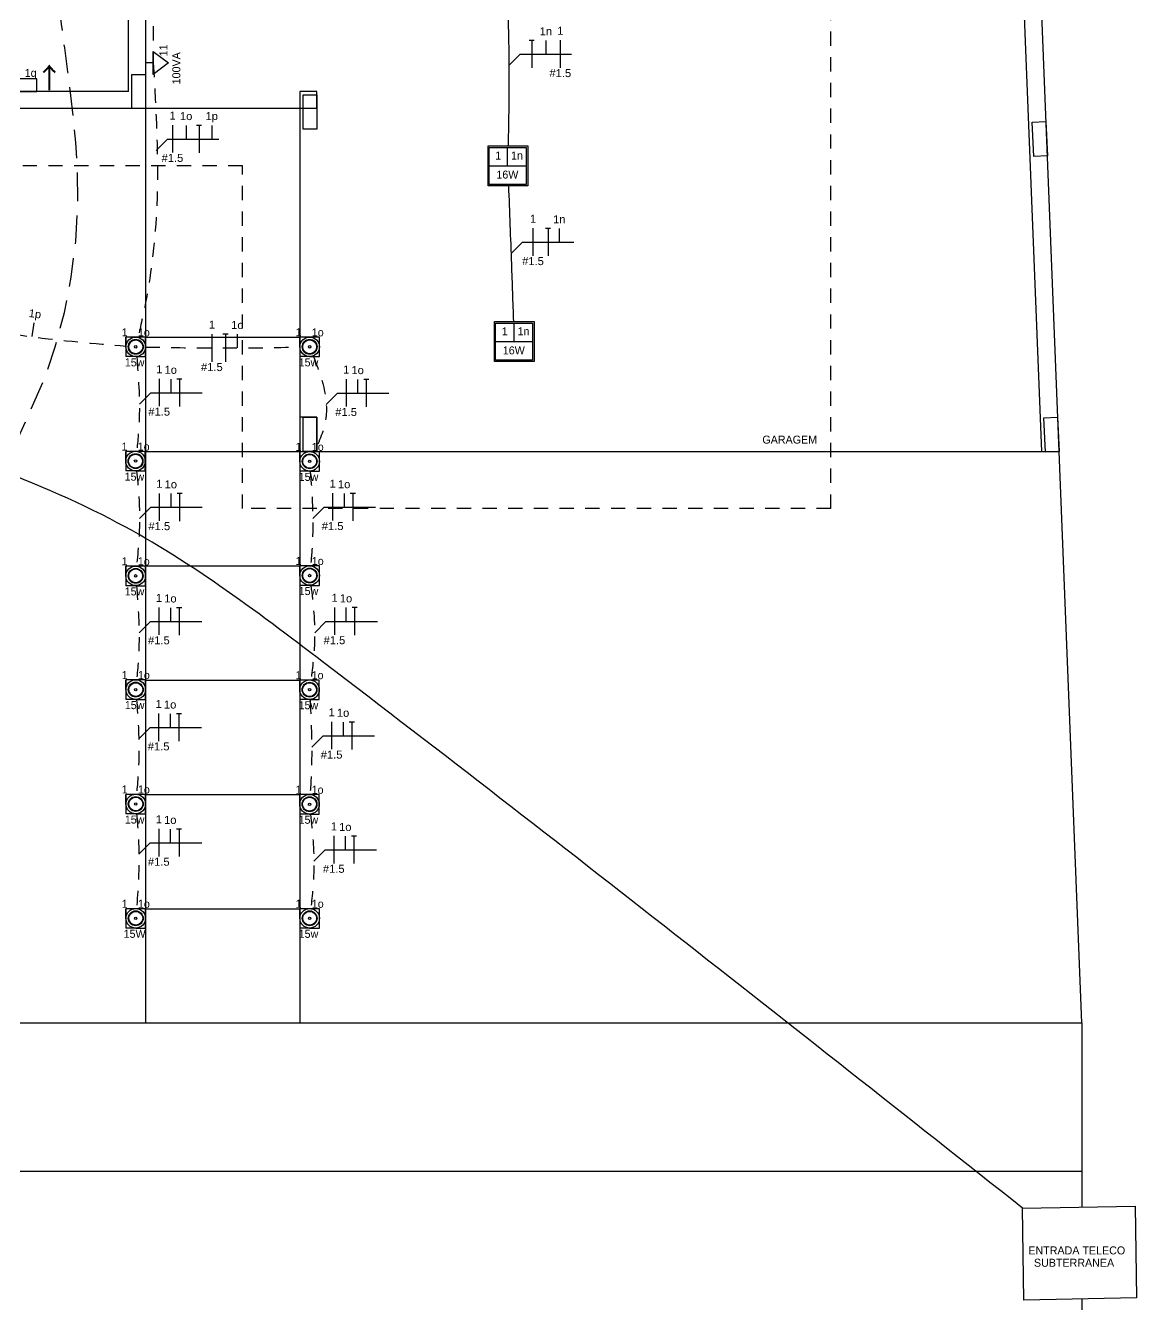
# Model space of a CAD drawing. Header units: metres. Extents: x 134.3 to 218.4, y -41.5 to 17.9.
# Drawn here: x 146.23 to 155.96, y -29.48 to -18.29 of the extents above; entities that cross this region are included whole.
import ezdxf
from ezdxf.enums import TextEntityAlignment as Align

# ---------------------------------------------------------------- set-up
doc = ezdxf.new("R2010")
doc.units = ezdxf.units.M
doc.header["$MEASUREMENT"] = 0
for name, pattern in [('DASHED2', [0.375, 0.25, -0.125]), ('HIDDEN', [9.525, 6.35, -3.175]), ('HIDDEN2', [0.1875, 0.125, -0.0625])]:
    doc.linetypes.add(name, pattern=pattern)
for name, color, linetype in [('A-ALVENARIA', 252, 'Continuous'), ('A-projeção', 253, 'HIDDEN'), ('A-TEXTO', 7, 'Continuous'), ('DIAGRAMA UNIFILAR', 6, 'Continuous'), ('ELETRICA', 2, 'Continuous'), ('ELETRODUTO', 4, 'Continuous')]:
    doc.layers.add(name, color=color, linetype=linetype)
doc.styles.add('T1', font='arial.ttf')

# ---------------------------------------------------------------- blocks, each defined once
blk = doc.blocks.new('P12X30V')
at = {"layer": 'A-ALVENARIA'}
for p, q in [((-0.06, 0.15), (0.06, 0.15)), ((-0.06, -0.15), (-0.06, 0.15)), ((0.06, 0.15), (0.06, -0.15)), ((0.06, -0.15), (-0.06, -0.15))]:
    blk.add_line(p, q, dxfattribs=at)
blk = doc.blocks.new('ARANDELA ITAIM DIRETA')
at = {"layer": 'ELETRICA'}
for p, q in [((0.2, 0.11), (-0.2, 0.11)), ((-0.2, 0.11), (-0.2, 0)), ((-0.2, 0), (0.2, 0)), ((0.2, 0), (0.2, 0.11))]:
    blk.add_line(p, q, dxfattribs=at)
blk.add_attdef('RETORNO', text='', height=0.07).set_placement((0.197, 0.128), align=Align.RIGHT)
blk.add_attdef('CIRCUITO', (-0.199, 0.128), '', height=0.07)
blk.add_attdef('POTENCIA', text='', height=0.07).set_placement((-0.006, -0.081), align=Align.CENTER)
blk = doc.blocks.new('SPOT BALIZADOR')
at = {"layer": 'ELETRICA'}
for p, q in [((0.085, 0.17), (-0.086, 0.17)), ((-0.086, 0.086), (-0.086, 0.17)), ((-0.086, 0.17), (-0.086, 0)), ((0.085, 0), (0.085, 0.17)), ((0.01, 0), (-0.086, 0)), ((0, 0), (0.085, 0))]:
    blk.add_line(p, q, dxfattribs=at)
for radius in [0.0857, 0.0651, 0.0605, 0.0106]:
    blk.add_circle((0, 0.086), radius, dxfattribs=at)
blk.add_attdef('RETORNO', text='', height=0.07).set_placement((0.123, 0.178), align=Align.RIGHT)
blk.add_attdef('CIRCUITO', (-0.123, 0.178), '', height=0.07)
blk.add_attdef('POTENCIA', text='', height=0.07).set_placement((-0.01, -0.085), align=Align.CENTER)
blk = doc.blocks.new('MINOTAURO PE')
at = {"layer": 'ELETRICA'}
for p, q in [((-0.171, -0.173), (-0.171, 0.176)), ((-0.171, 0.176), (0.176, 0.176)), ((-0.162, -0.162), (-0.162, 0.162)), ((-0.162, 0.162), (0.162, 0.162)), ((0, 0), (0, 0.162)), ((0.162, 0.162), (0.162, 0.002)), ((0.176, 0.176), (0.176, -0.173)), ((-0.162, 0), (0.162, 0)), ((0.162, 0.002), (0.162, -0.162)), ((0.176, -0.173), (-0.171, -0.173)), ((0.162, -0.162), (-0.162, -0.162))]:
    blk.add_line(p, q, dxfattribs=at)
for p in [(-0.081, 0.056), (-0.002, -0.112)]:
    blk.add_attdef('POTENCIA', text='', height=0.07).set_placement(p, align=Align.CENTER)
blk.add_attdef('RETORNO', text='', height=0.07).set_placement((0.083, 0.091), align=Align.MIDDLE)
blk = doc.blocks.new('TOMADA BAIXA')
at = {"layer": 'ELETRICA', "color": 3}
for p, q in [((-0.1, 0.068), (0, 0.202)), ((0, 0.202), (0.1, 0.068)), ((0.1, 0.068), (-0.1, 0.068)), ((0, 0.068), (0, 0))]:
    blk.add_line(p, q, dxfattribs=at)
at = {"color": 3}
blk.add_attdef('POTENCIA', text='', height=0.07, dxfattribs=at).set_placement((0.047, 0.234), align=Align.CENTER)
blk.add_attdef('CIRCUITO', text='', height=0.07, dxfattribs=at).set_placement((-0.084, 0.111), align=Align.RIGHT)
blk = doc.blocks.new('APOIO UNIFILAR')
at = {"layer": 'DIAGRAMA UNIFILAR'}
for p, q in [((0, 0), (0.099, 0.099)), ((0.099, 0.099), (0.549, 0.099))]:
    blk.add_line(p, q, dxfattribs=at)
blk = doc.blocks.new('CONDUTOR TERRA')
at = {"layer": 'DIAGRAMA UNIFILAR'}
for p, q in [((0.0225, 0.12), (-0.0225, 0.12)), ((0, 0.12), (0, 0)), ((0, 0), (0, -0.12))]:
    blk.add_line(p, q, dxfattribs=at)
blk = doc.blocks.new('RETORNO LAMPADA')
at = {"layer": 'DIAGRAMA UNIFILAR'}
blk.add_line((0, 0.12), (0, 0), dxfattribs=at)
at = {"layer": 'DIAGRAMA UNIFILAR', "style": 'T1'}
blk.add_attdef('RETORNO', text='', height=0.07, dxfattribs=at).set_placement((0, 0.166), align=Align.CENTER)
blk = doc.blocks.new('FASE CIRCUITO')
blk.add_line((-0.001, 0.122), (-0.001, -0.118))
at = {"style": 'T1'}
blk.add_attdef('SEÇÃO', text='', height=0.07, dxfattribs=at).set_placement((-0.001, -0.2), align=Align.CENTER)
at = {"layer": 'DIAGRAMA UNIFILAR', "style": 'T1'}
blk.add_attdef('CIRCUITO', text='', height=0.07, dxfattribs=at).set_placement((0, 0.171), align=Align.CENTER)

msp = doc.modelspace()

# ---------------------------------------------------------------- linework, layer by layer
at = {"layer": 'A-ALVENARIA'}
for p, q in [((155.279, -22.015, 0.284), (154.286, 2.961, 0.284)), ((147.132, -18.865, 0.284), (147.132, -15.465, 0.284)), ((147.282, -16.665, 0.284), (147.282, -27.015, 0.284)), ((147.282, -16.665, 0.284), (147.282, -27.015, 0.284)), ((147.132, -18.865, 0.284), (145.132, -18.865, 0.284)), ((148.632, -18.865, 0.284), (148.632, -27.015, 0.284)), ((148.782, -18.865, 0.284), (148.632, -18.865, 0.284)), ((148.632, -18.865, 0.284), (148.632, -27.015, 0.284)), ((148.782, -19.015, 0.284), (148.782, -18.865, 0.284)), ((148.782, -19.015, 0.284), (145.132, -19.015, 0.284)), ((147.282, -21.015, 0.284), (148.632, -21.015, 0.284)), ((148.782, -21.715, 0.284), (148.632, -21.715, 0.284)), ((148.782, -22.015, 0.284), (148.782, -21.715, 0.284)), ((147.282, -22.015, 0.284), (155.279, -22.015, 0.284)), ((147.282, -22.015, 0.284), (155.279, -22.015, 0.284)), ((155.478, -27.015, 0.284), (155.279, -22.015, 0.284)), ((155.478, -27.015, 0.284), (155.279, -22.015, 0.284)), ((147.282, -23.015, 0.284), (148.632, -23.015, 0.284)), ((147.282, -23.015, 0.284), (148.632, -23.015, 0.284)), ((147.282, -24.015, 0.284), (148.632, -24.015, 0.284)), ((147.282, -24.015, 0.284), (148.632, -24.015, 0.284)), ((147.282, -25.015, 0.284), (148.632, -25.015, 0.284)), ((147.282, -25.015, 0.284), (148.632, -25.015, 0.284)), ((147.282, -26.015, 0.284), (148.632, -26.015, 0.284)), ((147.282, -26.015, 0.284), (148.632, -26.015, 0.284)), ((138.491, -27.015, 0.284), (155.478, -27.015, 0.284)), ((138.491, -27.015, 0.284), (155.478, -27.015, 0.284))]:
    msp.add_line(p, q, dxfattribs=at)
at = {"layer": 'A-ALVENARIA', "linetype": 'HIDDEN2'}
msp.add_line((147.282, -27.015, 0.284), (148.782, -27.015, 0.284), dxfattribs=at)
msp.add_line((147.282, -27.015, 0.284), (148.782, -27.015, 0.284), dxfattribs=at)
at = {"layer": 'A-ALVENARIA', "elevation": 0.284}
msp.add_lwpolyline([(155.129, -22.015), (154.916, -16.665)], dxfattribs=at)
msp.add_lwpolyline([(155.129, -22.015), (154.916, -16.665)], dxfattribs=at)
at = {"layer": 'A-ALVENARIA'}
msp.add_lwpolyline([(154.97, -29.44), (154.959, -28.635), (155.945, -28.617), (155.956, -29.421)], close=True, dxfattribs=at)
msp.add_lwpolyline([(154.97, -29.44), (154.959, -28.635), (155.945, -28.617), (155.956, -29.421)], close=True, dxfattribs=at)
at = {"layer": 'A-projeção', "linetype": 'HIDDEN2'}
msp.add_line((153.282, -22.515, 0.284), (153.282, -9.065, 0.284), dxfattribs=at)
at = {"layer": 'A-projeção', "linetype": 'HIDDEN2', "elevation": 0.284}
msp.add_lwpolyline([(153.282, -22.515), (148.132, -22.515), (148.132, -19.515), (145.632, -19.515), (145.632, -21.215), (140.553, -21.215), (140.553, -13.415), (140.739, -13.415), (140.739, -9.065), (153.282, -9.065)], dxfattribs=at)
at = {"layer": 'A-TEXTO'}
for p, q in [((138.491, -27.015, 0.284), (155.478, -27.015, 0.284)), ((155.478, -27.015, 0.284), (155.478, -28.626, 0.284)), ((155.478, -28.315, 0.284), (138.491, -28.315, 0.284)), ((155.478, -29.43, 0.284), (155.478, -30.515, 0.284))]:
    msp.add_line(p, q, dxfattribs=at)
msp.add_lwpolyline([(154.97, -29.44), (154.959, -28.635), (155.945, -28.617), (155.956, -29.421)], close=True, dxfattribs=at)
at = {"layer": 'ELETRICA'}
for p, q in [((150.281, -19.339, 0.284), (150.628, -19.339, 0.284)), ((150.628, -19.339, 0.284), (150.628, -19.689, 0.284)), ((150.628, -19.689, 0.284), (150.281, -19.689, 0.284)), ((150.337, -21.227, 0.284), (150.337, -20.877, 0.284)), ((150.684, -20.877, 0.284), (150.684, -21.227, 0.284)), ((150.684, -21.227, 0.284), (150.337, -21.227, 0.284))]:
    msp.add_line(p, q, dxfattribs=at)
at = {"layer": 'ELETRICA', "color": 3, "linetype": 'DASHED2'}
msp.add_spline([(139.422, -27.228, 0.284), (146.685, -19.515, 0.284), (146.682, -16.365, 0.284), (147.914, -14.963, 0.284), (148.139, -14.727, 0.284), (148.69, -14.603)], degree=3, dxfattribs=at)
at = {"layer": 'ELETRODUTO', "linetype": 'HIDDEN2'}
msp.add_spline([(147.35, -17.393, 0.284), (147.352, -17.951, 0.284), (147.35, -18.41, 0.284), (147.35, -18.615, 0.284)], degree=3, dxfattribs=at)
at = {"layer": 'ELETRODUTO'}
for points, knots in [([(150.448, -17.937, 0.284), (150.455, -18.178, 0.284), (150.469, -18.645, 0.284), (150.461, -19.113, 0.284), (150.456, -19.339, 0.284)], [0.173465, 0.173465, 0.173465, 0.173465, 0.896211, 1.576042, 1.576042, 1.576042, 1.576042]), ([(150.459, -19.689, 0.284), (150.468, -19.918, 0.284), (150.483, -20.314, 0.284), (150.497, -20.71, 0.284), (150.502, -20.877, 0.284)], [0.173542, 0.173542, 0.173542, 0.173542, 0.86017, 1.362275, 1.362275, 1.362275, 1.362275])]:
    msp.add_open_spline(points, degree=3, knots=knots, dxfattribs=at)
at = {"layer": 'ELETRODUTO', "linetype": 'HIDDEN2'}
for points, knots in [([(147.35, -18.615, 0.284), (147.374, -19.032, 0.284), (147.415, -19.733, 0.284), (147.325, -20.536, 0.284), (147.24, -20.915, 0.284), (147.217, -21.016, 0.284)], [0, 0, 0, 0, 1.249969, 2.102266, 2.41402, 2.41402, 2.41402, 2.41402]), ([(145.014, -20.783, 0.284), (145.432, -20.868, 0.284), (146.127, -21.008, 0.284), (146.832, -21.07, 0.284), (147.112, -21.093, 0.284)], [0, 0, 0, 0, 1.280223, 2.122166, 2.122166, 2.122166, 2.122166]), ([(147.283, -21.101, 0.284), (147.511, -21.105, 0.284), (147.961, -21.113, 0.284), (148.411, -21.105, 0.284), (148.633, -21.101, 0.284)], [0.08525, 0.08525, 0.08525, 0.08525, 0.769315, 1.435556, 1.435556, 1.435556, 1.435556]), ([(147.205, -21.185, 0.284), (147.22, -21.364, 0.284), (147.24, -21.641, 0.284), (147.215, -21.917, 0.284), (147.205, -22.015, 0.284)], [0.0853267, 0.0853267, 0.0853267, 0.0853267, 0.6223502, 0.916576, 0.916576, 0.916576, 0.916576]), ([(148.751, -21.179, 0.284), (148.823, -21.364, 0.284), (148.92, -21.652, 0.284), (148.804, -21.926, 0.284), (148.756, -22.024, 0.284)], [0.0804396, 0.0804396, 0.0804396, 0.0804396, 0.642467, 0.960441, 0.960441, 0.960441, 0.960441]), ([(147.204, -22.185, 0.284), (147.218, -22.322, 0.284), (147.242, -22.6, 0.284), (147.218, -22.878, 0.284), (147.204, -23.018, 0.284)], [0.0853766, 0.0853766, 0.0853766, 0.0853766, 0.4992726, 0.9209467, 0.9209467, 0.9209467, 0.9209467]), ([(148.725, -22.187, 0.284), (148.74, -22.388, 0.284), (148.758, -22.665, 0.284), (148.734, -22.94, 0.284), (148.727, -23.015, 0.284)], [0.0853968, 0.0853968, 0.0853968, 0.0853968, 0.690506, 0.9146647, 0.9146647, 0.9146647, 0.9146647]), ([(147.203, -23.189, 0.284), (147.217, -23.352, 0.284), (147.236, -23.627, 0.284), (147.215, -23.901, 0.284), (147.205, -24.013, 0.284)], [0.0854003, 0.0854003, 0.0854003, 0.0854003, 0.5742017, 0.9108526, 0.9108526, 0.9108526, 0.9108526]), ([(148.73, -23.185, 0.284), (148.75, -23.347, 0.284), (148.778, -23.624, 0.284), (148.745, -23.9, 0.284), (148.73, -24.015, 0.284)], [0.0851292, 0.0851292, 0.0851292, 0.0851292, 0.572609, 0.9179427, 0.9179427, 0.9179427, 0.9179427]), ([(147.204, -24.184, 0.284), (147.216, -24.345, 0.284), (147.235, -24.622, 0.284), (147.214, -24.898, 0.284), (147.204, -25.014, 0.284)], [0.0854296, 0.0854296, 0.0854296, 0.0854296, 0.5688745, 0.9175027, 0.9175027, 0.9175027, 0.9175027]), ([(148.723, -24.185, 0.284), (148.731, -24.349, 0.284), (148.744, -24.627, 0.284), (148.73, -24.904, 0.284), (148.723, -25.016, 0.284)], [0.0855403, 0.0855403, 0.0855403, 0.0855403, 0.5792453, 0.9174965, 0.9174965, 0.9174965, 0.9174965]), ([(147.204, -25.185, 0.284), (147.214, -25.302, 0.284), (147.235, -25.578, 0.284), (147.216, -25.854, 0.284), (147.204, -26.014, 0.284)], [0.0854803, 0.0854803, 0.0854803, 0.0854803, 0.4360017, 0.916147, 0.916147, 0.916147, 0.916147]), ([(148.727, -25.187, 0.284), (148.744, -25.344, 0.284), (148.769, -25.62, 0.284), (148.742, -25.895, 0.284), (148.729, -26.014, 0.284)], [0.0852679, 0.0852679, 0.0852679, 0.0852679, 0.556607, 0.9150798, 0.9150798, 0.9150798, 0.9150798])]:
    msp.add_open_spline(points, degree=3, knots=knots, dxfattribs=at)
at = {"layer": 'ELETRODUTO', "color": 1}
msp.add_spline([(154.959, -28.635), (148.841, -23.861, 0.284), (146.973, -22.605, 0.284), (144.555, -21.516), (143.404, -20.715, 0.284)], degree=3, dxfattribs=at)

# ---------------------------------------------------------------- block references
at = {"layer": 'A-ALVENARIA'}
for p in [(147.223, -18.865, 0.284), (148.723, -19.045, 0.284), (148.723, -21.865, 0.284)]:
    msp.add_blockref('P12X30V', p, dxfattribs=at)
at = {"layer": 'A-ALVENARIA', "rotation": 2.597336162625452}
for p in [(155.11, -19.28, 0.284), (155.11, -19.28, 0.284), (155.212, -21.868, 0.284), (155.212, -21.868, 0.284)]:
    msp.add_blockref('P12X30V', p, dxfattribs=at)
at = {"layer": 'DIAGRAMA UNIFILAR'}
for name, p, values in [('FASE CIRCUITO', (150.914, -18.539, 0.284), {'CIRCUITO': '1', 'SEÇÃO': '#1.5'}), ('FASE CIRCUITO', (147.519, -19.281, 0.284), {'CIRCUITO': '1', 'SEÇÃO': '#1.5'}), ('RETORNO LAMPADA', (147.638, -19.281, 0.284), {'RETORNO': '1o'}), ('RETORNO LAMPADA', (147.862, -19.281, 0.284), {'RETORNO': '1p'}), ('FASE CIRCUITO', (150.675, -20.184, 0.284), {'CIRCUITO': '1', 'SEÇÃO': '#1.5'}), ('FASE CIRCUITO', (147.864, -21.111, 0.284), {'CIRCUITO': '1', 'SEÇÃO': '#1.5'}), ('RETORNO LAMPADA', (148.086, -21.109, 0.284), {'RETORNO': '1o'}), ('FASE CIRCUITO', (147.403, -21.501, 0.284), {'CIRCUITO': '1', 'SEÇÃO': '#1.5'}), ('RETORNO LAMPADA', (147.503, -21.501, 0.284), {'RETORNO': '1o'}), ('FASE CIRCUITO', (149.039, -21.504, 0.284), {'CIRCUITO': '1', 'SEÇÃO': '#1.5'}), ('RETORNO LAMPADA', (149.139, -21.504, 0.284), {'RETORNO': '1o'}), ('FASE CIRCUITO', (147.404, -22.503, 0.284), {'CIRCUITO': '1', 'SEÇÃO': '#1.5'}), ('RETORNO LAMPADA', (147.504, -22.503, 0.284), {'RETORNO': '1o'}), ('FASE CIRCUITO', (148.921, -22.502, 0.284), {'CIRCUITO': '1', 'SEÇÃO': '#1.5'}), ('RETORNO LAMPADA', (149.021, -22.502, 0.284), {'RETORNO': '1o'}), ('FASE CIRCUITO', (147.4, -23.502, 0.284), {'CIRCUITO': '1', 'SEÇÃO': '#1.5'}), ('RETORNO LAMPADA', (147.5, -23.502, 0.284), {'RETORNO': '1o'}), ('FASE CIRCUITO', (148.937, -23.501, 0.284), {'CIRCUITO': '1', 'SEÇÃO': '#1.5'}), ('RETORNO LAMPADA', (149.037, -23.501, 0.284), {'RETORNO': '1o'}), ('FASE CIRCUITO', (147.398, -24.43, 0.284), {'CIRCUITO': '1', 'SEÇÃO': '#1.5'}), ('RETORNO LAMPADA', (147.498, -24.43, 0.284), {'RETORNO': '1o'}), ('FASE CIRCUITO', (148.912, -24.502, 0.284), {'CIRCUITO': '1', 'SEÇÃO': '#1.5'}), ('RETORNO LAMPADA', (149.012, -24.502, 0.284), {'RETORNO': '1o'}), ('FASE CIRCUITO', (147.399, -25.439, 0.284), {'CIRCUITO': '1', 'SEÇÃO': '#1.5'}), ('RETORNO LAMPADA', (147.499, -25.439, 0.284), {'RETORNO': '1o'}), ('FASE CIRCUITO', (148.931, -25.501, 0.284), {'CIRCUITO': '1', 'SEÇÃO': '#1.5'}), ('RETORNO LAMPADA', (149.031, -25.501, 0.284), {'RETORNO': '1o'})]:
    msp.add_blockref(name, p, dxfattribs=at).add_auto_attribs(values)
for name, p in [('CONDUTOR TERRA', (147.751, -19.281, 0.284)), ('APOIO UNIFILAR', (147.375, -19.38, 0.284)), ('CONDUTOR TERRA', (147.982, -21.109, 0.284)), ('CONDUTOR TERRA', (147.579, -21.501, 0.284)), ('CONDUTOR TERRA', (149.215, -21.504, 0.284)), ('APOIO UNIFILAR', (147.229, -21.6, 0.284)), ('APOIO UNIFILAR', (148.864, -21.603, 0.284)), ('CONDUTOR TERRA', (147.581, -22.503, 0.284)), ('CONDUTOR TERRA', (149.097, -22.502, 0.284)), ('APOIO UNIFILAR', (147.23, -22.602, 0.284)), ('APOIO UNIFILAR', (148.747, -22.601, 0.284)), ('CONDUTOR TERRA', (147.577, -23.502, 0.284)), ('CONDUTOR TERRA', (149.113, -23.501, 0.284)), ('APOIO UNIFILAR', (147.226, -23.601, 0.284)), ('APOIO UNIFILAR', (148.763, -23.6, 0.284)), ('CONDUTOR TERRA', (147.575, -24.43, 0.284)), ('CONDUTOR TERRA', (149.088, -24.502, 0.284)), ('APOIO UNIFILAR', (147.224, -24.529, 0.284)), ('APOIO UNIFILAR', (148.737, -24.601, 0.284)), ('CONDUTOR TERRA', (147.576, -25.439, 0.284)), ('CONDUTOR TERRA', (149.107, -25.501, 0.284)), ('APOIO UNIFILAR', (147.225, -25.538, 0.284)), ('APOIO UNIFILAR', (148.756, -25.6, 0.284))]:
    msp.add_blockref(name, p, dxfattribs=at)
at = {"layer": 'DIAGRAMA UNIFILAR', "rotation": 352.0242767375753}
msp.add_blockref('RETORNO LAMPADA', (146.287, -21.009, 0.284), dxfattribs=at).add_auto_attribs({'RETORNO': '1p'})
at = {"layer": 'ELETRICA'}
for name, p, values in [('RETORNO LAMPADA', (150.787, -18.539, 0.284), {'RETORNO': '1n'}), ('ARANDELA ITAIM DIRETA', (146.132, -18.865, 0.284), {'CIRCUITO': '16', 'RETORNO': '1q', 'POTENCIA': '17'}), ('RETORNO LAMPADA', (150.904, -20.184, 0.284), {'RETORNO': '1n'}), ('SPOT BALIZADOR', (147.197, -21.185, 0.284), {'CIRCUITO': '1', 'RETORNO': '1o', 'POTENCIA': '15w'}), ('SPOT BALIZADOR', (148.719, -21.185, 0.284), {'CIRCUITO': '1', 'RETORNO': '1o', 'POTENCIA': '15w'}), ('SPOT BALIZADOR', (147.195, -22.185, 0.284), {'CIRCUITO': '1', 'RETORNO': '1o', 'POTENCIA': '15w'}), ('SPOT BALIZADOR', (148.719, -22.187, 0.284), {'CIRCUITO': '1', 'RETORNO': '1o', 'POTENCIA': '15w'}), ('SPOT BALIZADOR', (148.719, -23.186, 0.284), {'CIRCUITO': '1', 'RETORNO': '1o', 'POTENCIA': '15w'}), ('SPOT BALIZADOR', (147.196, -23.189, 0.284), {'CIRCUITO': '1', 'RETORNO': '1o', 'POTENCIA': '15w'}), ('SPOT BALIZADOR', (147.197, -24.184, 0.284), {'CIRCUITO': '1', 'RETORNO': '1o', 'POTENCIA': '15w'}), ('SPOT BALIZADOR', (148.718, -24.185, 0.284), {'CIRCUITO': '1', 'RETORNO': '1o', 'POTENCIA': '15w'}), ('SPOT BALIZADOR', (147.197, -25.185, 0.284), {'CIRCUITO': '1', 'RETORNO': '1o', 'POTENCIA': '15w'}), ('SPOT BALIZADOR', (148.718, -25.187, 0.284), {'CIRCUITO': '1', 'RETORNO': '1o', 'POTENCIA': '15w'}), ('SPOT BALIZADOR', (147.197, -26.185, 0.284), {'CIRCUITO': '1', 'RETORNO': '1o', 'POTENCIA': '15W'}), ('SPOT BALIZADOR', (148.719, -26.185, 0.284), {'CIRCUITO': '1', 'RETORNO': '1o', 'POTENCIA': '15w'})]:
    msp.add_blockref(name, p, dxfattribs=at).add_auto_attribs(values)
ref = msp.add_blockref('TOMADA BAIXA', (147.282, -18.615, 0.284), dxfattribs=dict(at, rotation=269.9999999999999))
ref.add_attrib('POTENCIA', '100VA', dxfattribs={"layer": '0', "color": 3, "height": 0.07, "rotation": 450}).set_placement((147.587, -18.662, 0.284), align=Align.CENTER)
ref.add_attrib('CIRCUITO', '11', dxfattribs={"layer": '0', "color": 3, "height": 0.07, "rotation": 450}).set_placement((147.474, -18.453, 0.284), align=Align.RIGHT)
for name, p in [('CONDUTOR TERRA', (150.663, -18.539, 0.284)), ('APOIO UNIFILAR', (150.463, -18.638, 0.284)), ('CONDUTOR TERRA', (150.806, -20.184, 0.284)), ('APOIO UNIFILAR', (150.482, -20.283, 0.284))]:
    msp.add_blockref(name, p, dxfattribs=at)
ref = msp.add_blockref('MINOTAURO PE', (150.452, -19.516, 0.284), dxfattribs=at)
ref.add_attrib('POTENCIA', '1', dxfattribs={"layer": '0', "height": 0.07}).set_placement((150.37, -19.46, 0.284), align=Align.CENTER)
ref.add_attrib('RETORNO', '1n', dxfattribs={"layer": '0', "height": 0.07}).set_placement((150.534, -19.425, 0.284), align=Align.MIDDLE)
ref.add_attrib('POTENCIA', '16W', dxfattribs={"layer": '0', "height": 0.07}).set_placement((150.45, -19.627, 0.284), align=Align.CENTER)
ref = msp.add_blockref('MINOTAURO PE', (150.508, -21.053, 0.284), dxfattribs=at)
ref.add_attrib('POTENCIA', '1', dxfattribs={"layer": '0', "height": 0.07}).set_placement((150.427, -20.998, 0.284), align=Align.CENTER)
ref.add_attrib('RETORNO', '1n', dxfattribs={"layer": '0', "height": 0.07}).set_placement((150.591, -20.963, 0.284), align=Align.MIDDLE)
ref.add_attrib('POTENCIA', '16W', dxfattribs={"layer": '0', "height": 0.07}).set_placement((150.506, -21.165, 0.284), align=Align.CENTER)

# ---------------------------------------------------------------- texts
at = {"layer": 'A-TEXTO'}
for s, p in [('GARAGEM', (152.682, -21.946, 0.284)), ('ENTRADA TELECO', (155.01, -29.04, 0.284)), ('ENTRADA TELECO', (155.01, -29.04, 0.284)), ('SUBTERRANEA', (155.059, -29.148, 0.284)), ('SUBTERRANEA', (155.059, -29.148, 0.284))]:
    msp.add_text(s, height=0.07, dxfattribs=at).set_placement(p)
at = {"layer": 'ELETRICA', "insert": (146.353, -18.864, 0.284), "char_height": 0.18, "attachment_point": 1, "rotation": 90}
msp.add_mtext_dynamic_manual_height_columns('{\\fSimSun|b0|i0|c134|p2;→}', width=0.10557, gutter_width=0.35, heights=[0], dxfattribs=at)

doc.saveas('drawing.dxf')
